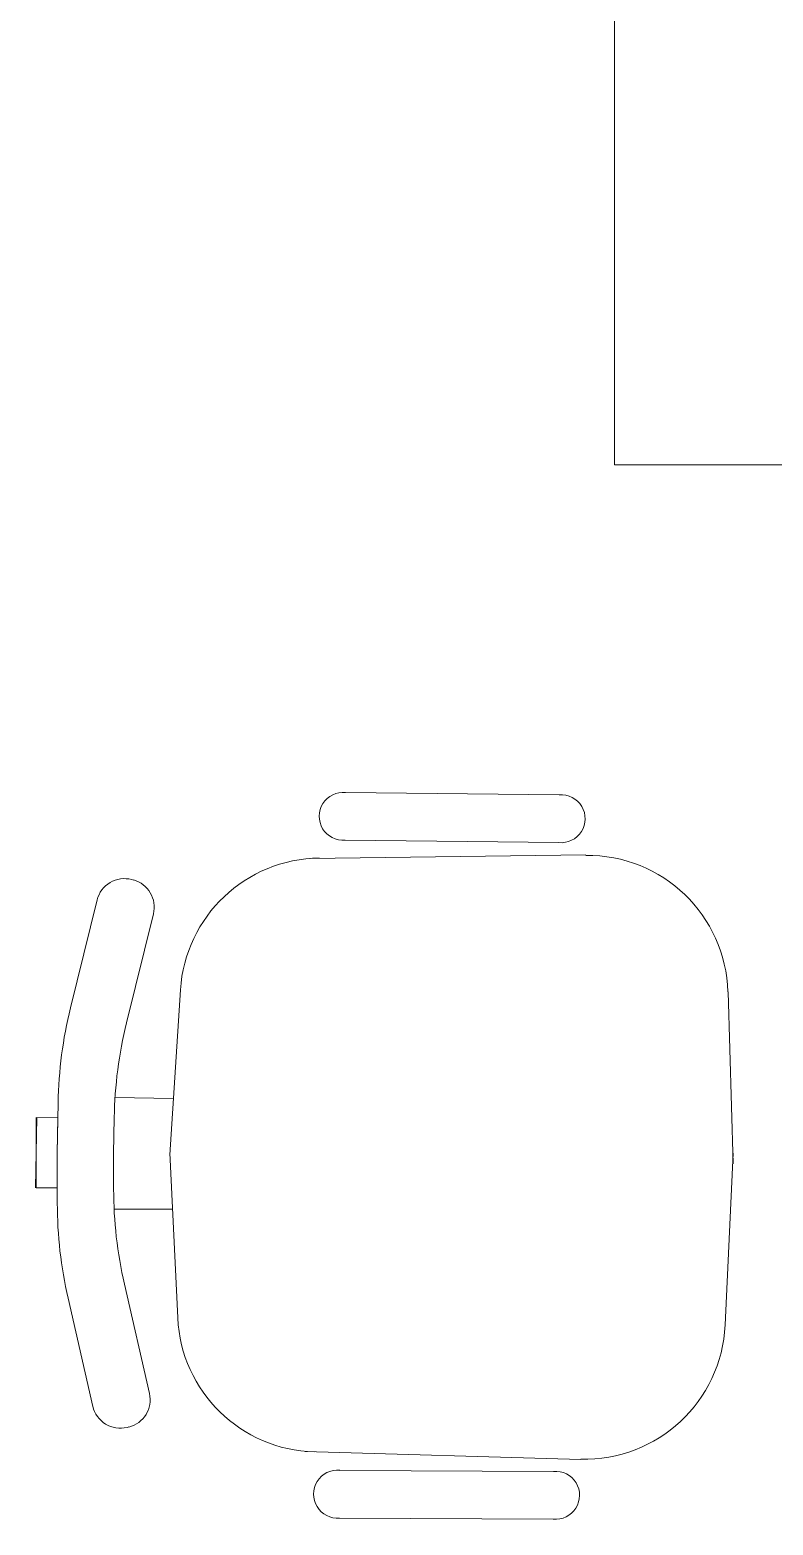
# Model space of a CAD drawing. Header units: millimetres. Extents: x -13407 to 95998, y -2611 to 109495.
# Drawn here: x 59213 to 59852, y 790 to 2075 of the extents above; entities that cross this region are included whole.
import ezdxf

# ---------------------------------------------------------------- set-up
doc = ezdxf.new("R2010")
doc.units = ezdxf.units.MM
doc.layers.add('ТХ_мебель передв', color=250, linetype='Continuous', lineweight=13)

# ---------------------------------------------------------------- blocks, each defined once
blk = doc.blocks.new('М-60')
at = {"color": 253, "extrusion": (-6.19742e-05, 0.000470712, 1)}
for p, q in [((7035415.4, 1186627.5, -0.2), (7035231.8, 1186626.6, -0.2)), ((7035232, 1186585.7, -0.1), (7035415.6, 1186586.5, -0.1)), ((7035202.1, 1186569.5, -0.1), (7035439, 1186576.2, -0.1)), ((7035049.2, 1186548.9, -0.1), (7035050.6, 1186548.5, -0.1)), ((7034998.3, 1186437.9, -0.1), (7035019.7, 1186530.9, -0.1)), ((7035068.3, 1186519.6, -0.1), (7035046.7, 1186425.8, -0.1)), ((7035085.8, 1186312.9, 0), (7035092.5, 1186454.7, -0.1)), ((7035563.1, 1186460.5, -0.1), (7035569.8, 1186312.9, 0)), ((7034989, 1186312.9, 0), (7034989, 1186356.2, -0.1)), ((7035037.8, 1186361.3, -0.1), (7035088.1, 1186361.3, -0.1)), ((7034971.3, 1186282.6, 0), (7034970.4, 1186343.1, -0.1)), ((7034989, 1186343.1, -0.1), (7034970.8, 1186343.1, -0.1)), ((7034970.8, 1186343.1, -0.1), (7034970.8, 1186282.6, 0)), ((7034989, 1186312.9, 0), (7034989, 1186343.1, -0.1)), ((7035037.4, 1186344.1, 0), (7035037.4, 1186312.9, 0)), ((7034989, 1186313.2, 0), (7034989.4, 1186282.9, 0)), ((7034989, 1186313.2, 0), (7034989.6, 1186269.8, 0)), ((7035037.8, 1186282.6, 0), (7035037.4, 1186313.9, 0)), ((7035085.7, 1186314.6, 0), (7035094.7, 1186172.9, 0)), ((7035565.2, 1186174.3, 0.1), (7035569.7, 1186322, 0)), ((7034989.4, 1186282.9, 0), (7034971.3, 1186282.6, 0)), ((7035038.5, 1186265.5, 0), (7035088.8, 1186266.3, 0)), ((7035071.5, 1186107.6, 0.1), (7035048.4, 1186201.2, 0)), ((7035000.2, 1186188.3, 0), (7035023, 1186095.7, 0.1)), ((7035052.8, 1186078.1, 0.1), (7035054.2, 1186078.5, 0.1)), ((7035206, 1186059.9, 0.1), (7035442.9, 1186056.7, 0.1)), ((7035236.1, 1186044.1, 0.1), (7035419.7, 1186046, 0.1)), ((7035420.2, 1186005.1, 0.1), (7035236.6, 1186003.1, 0.1))]:
    blk.add_line(p, q, dxfattribs=at)
for centre, start, end in [((7035230, 1186606.2, 122.4), 84.9987, 275.5247), ((7035417.4, 1186607.1, 122.4), 264.9987, 95.5247), ((7035234.4, 1186023.7, 122.4), 85.3479, 275.874), ((7035421.8, 1186025.7, 122.4), 265.3479, 95.874)]:
    blk.add_arc(centre, 20.6, start, end, dxfattribs=at)
at = {"color": 253, "extrusion": (6.19742e-05, -0.000470712, -1)}
for centre, major_axis, start_param, end_param in [((7035213.4, 1186449, -0.1), (77.8, 92.6, 0), 4.061153, 5.558057), ((7035442.2, 1186455, -0.1), (77.8, 92.6, 0), -0.725128, 0.826554), ((7035043.3, 1186525.4, -0.1), (15.6, 18.5, 0), 4.240369, 5.829345), ((7035044.7, 1186525.1, -0.1), (15.6, 18.5, 0), -0.45384, 1.098777), ((7035352, 1186356.2, 0), (-277.9, 233.5, -0.1), 5.584367, 5.811166), ((7035400.4, 1186344.1, 0), (233.5, 277.9, -0.1), 4.01357, 4.240369)]:
    blk.add_ellipse(centre, major_axis=major_axis, ratio=1, start_param=start_param, end_param=end_param, dxfattribs=at)
at = {"color": 253, "extrusion": (-6.19742e-05, 0.000470712, 1)}
for centre, major_axis, start_param, end_param in [((7035400.8, 1186288.2, 0), (237.7, -274.3, 0.1), 4.01357, 4.240369), ((7035352.6, 1186275.3, 0), (-274.3, -237.7, 0.1), 5.584367, 5.811166), ((7035215.4, 1186180.5, 0), (79.2, -91.4, 0), 4.061153, 5.558057), ((7035444.3, 1186178, 0.1), (79.2, -91.4, 0), -0.725128, 0.826554), ((7035048, 1186101.8, 0.1), (15.8, -18.3, 0), -0.45384, 1.098777), ((7035046.5, 1186101.5, 0.1), (15.8, -18.3, 0), 4.240369, 5.829345)]:
    blk.add_ellipse(centre, major_axis=major_axis, ratio=1, start_param=start_param, end_param=end_param, dxfattribs=at)
blk = doc.blocks.new('стол 2400х750 4ЭР')
at = {"color": 253}
blk.add_lwpolyline([(-102158.7, -151617.2), (-102158.7, -149217.2), (-102908.7, -149217.2), (-102908.7, -151617.2)], close=True, dxfattribs=at)

msp = doc.modelspace()

# ---------------------------------------------------------------- block references
at = {"layer": 'ТХ_мебель передв', "color": 253, "xscale": -1, "rotation": 180}
msp.add_blockref('стол 2400х750 4ЭР', (162623.9, -147516.1), dxfattribs=at)
at = {"layer": 'ТХ_мебель передв', "color": 253, "rotation": 359.0887326624886}
msp.add_blockref('М-60', (-6993729.8, -1073169, 0), dxfattribs=at)

doc.saveas('drawing.dxf')
